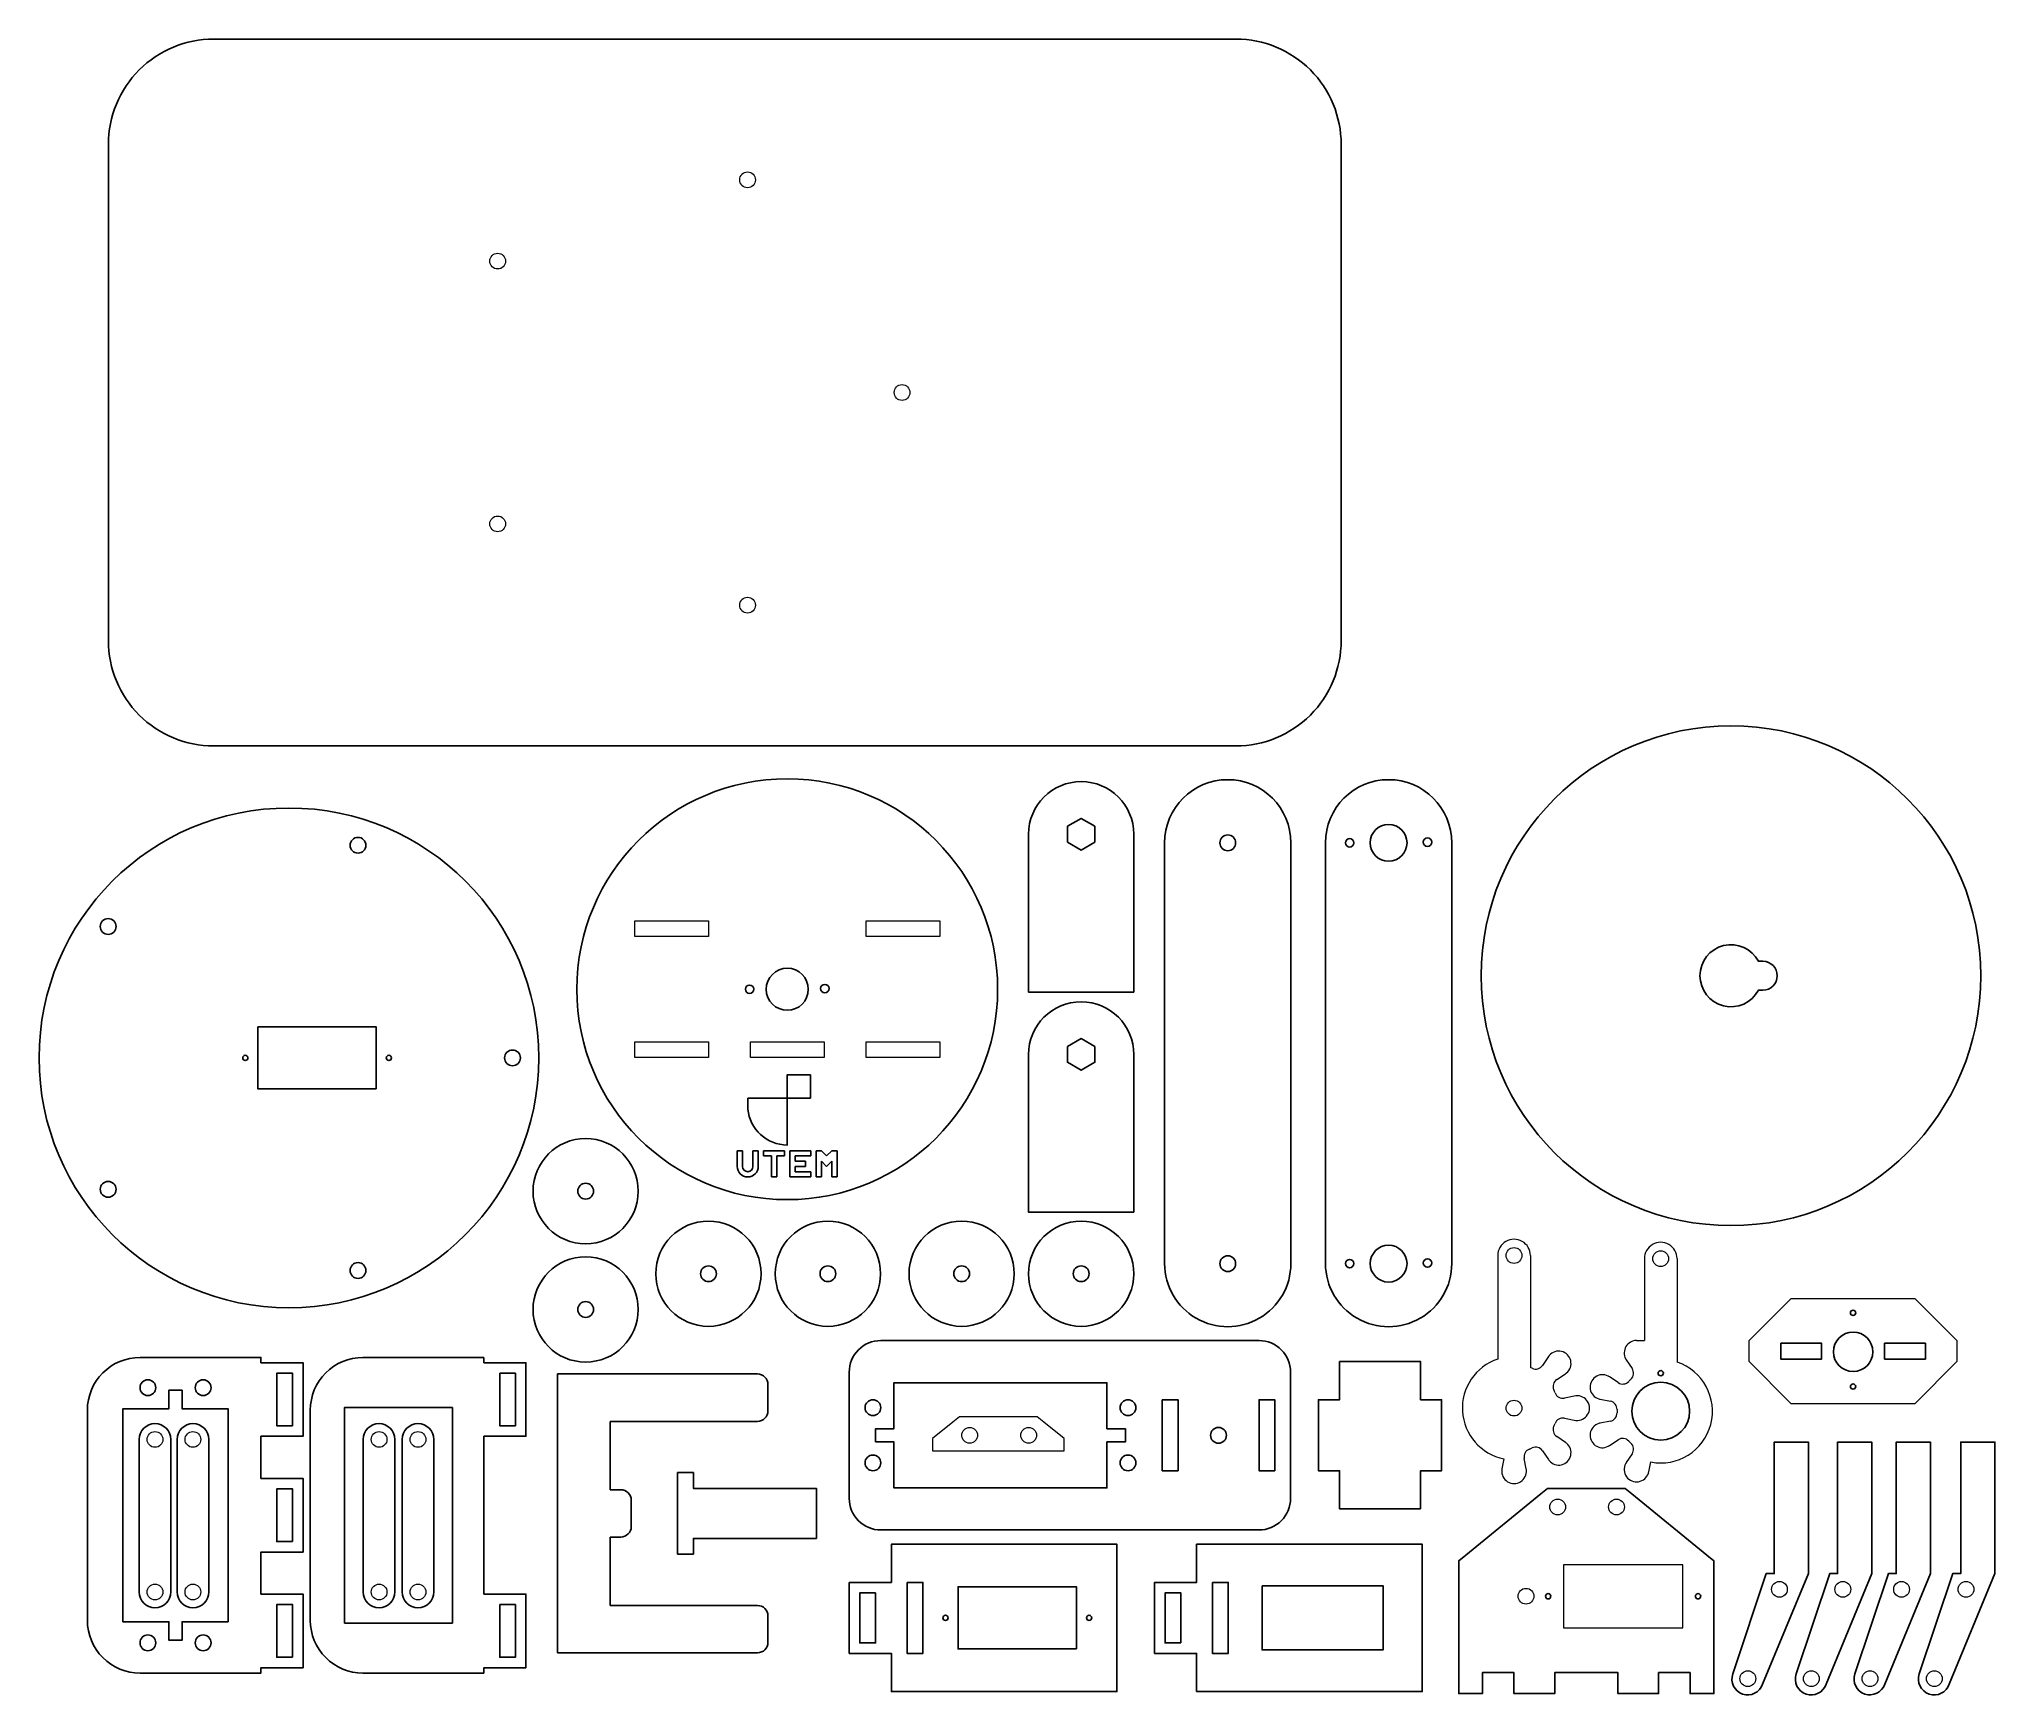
# Model space of a CAD drawing. Header units: millimetres. Extents: x 3304 to 3676, y 1475 to 1789.
import ezdxf

# ---------------------------------------------------------------- set-up
doc = ezdxf.new("R2010")
doc.units = ezdxf.units.MM
doc.layers.add('layer 1', color=7, linetype='Continuous')

msp = doc.modelspace()

# ---------------------------------------------------------------- linework, layer by layer
for p, q in [((3436.97, 1577.95), (3436.97, 1574.95)), ((3437.97, 1577.95), (3436.97, 1577.95)), ((3437.97, 1574.95), (3437.97, 1577.95)), ((3440.97, 1577.95), (3439.97, 1577.95)), ((3439.97, 1574.95), (3439.97, 1577.95)), ((3440.97, 1574.95), (3440.97, 1577.95)), ((3441.97, 1577.95), (3445.97, 1577.95)), ((3441.97, 1576.95), (3441.97, 1577.95)), ((3443.47, 1576.95), (3441.97, 1576.95)), ((3443.47, 1572.95), (3443.47, 1576.95)), ((3445.97, 1576.95), (3444.47, 1576.95)), ((3444.47, 1576.95), (3444.47, 1572.95)), ((3445.97, 1577.95), (3445.97, 1576.95)), ((3446.97, 1577.95), (3450.97, 1577.95)), ((3446.97, 1572.95), (3446.97, 1577.95)), ((3450.97, 1576.95), (3447.97, 1576.95)), ((3447.97, 1576.95), (3447.97, 1575.95)), ((3450.97, 1577.95), (3450.97, 1576.95)), ((3451.97, 1577.95), (3451.97, 1572.95)), ((3451.97, 1577.95), (3452.97, 1577.95)), ((3453.97, 1576.95), (3452.97, 1577.95)), ((3453.97, 1576.95), (3454.97, 1577.95)), ((3455.97, 1577.95), (3454.97, 1577.95)), ((3455.97, 1577.95), (3455.97, 1572.95)), ((3444.47, 1572.95), (3443.47, 1572.95)), ((3450.97, 1572.95), (3446.97, 1572.95)), ((3447.97, 1575.95), (3449.97, 1575.95)), ((3449.97, 1574.95), (3447.97, 1574.95)), ((3447.97, 1574.95), (3447.97, 1573.95)), ((3447.97, 1573.95), (3450.97, 1573.95)), ((3449.97, 1575.95), (3449.97, 1574.95)), ((3450.97, 1573.95), (3450.97, 1572.95)), ((3451.97, 1572.95), (3452.97, 1572.95)), ((3452.97, 1572.95), (3452.97, 1575.95)), ((3453.97, 1574.95), (3452.97, 1575.95)), ((3453.97, 1574.95), (3454.97, 1575.95)), ((3454.97, 1572.95), (3454.97, 1575.95)), ((3454.97, 1572.95), (3455.97, 1572.95)), ((3388.81, 1538.65), (3365.81, 1538.65)), ((3402.82, 1535.5), (3402.82, 1482.5)), ((3402.82, 1535.5), (3440.82, 1535.5)), ((3442.82, 1533.5), (3442.82, 1528.5)), ((3412.82, 1513.5), (3412.82, 1526.5)), ((3412.82, 1526.5), (3440.82, 1526.5)), ((3412.82, 1513.5), (3414.82, 1513.5)), ((3416.82, 1506.5), (3416.82, 1511.5)), ((3412.82, 1504.5), (3412.82, 1491.5)), ((3412.82, 1504.5), (3414.82, 1504.5)), ((3412.82, 1491.5), (3440.82, 1491.5)), ((3442.82, 1489.5), (3442.82, 1484.5)), ((3402.82, 1482.5), (3440.82, 1482.5)), ((3365.81, 1478.65), (3388.81, 1478.65))]:
    msp.add_line(p, q)
for points in [[(3551.79, 1674.9), (3551.79, 1769.26, 0.414214), (3531.79, 1789.26), (3337.43, 1789.26, 0.414214), (3317.43, 1769.26), (3317.43, 1674.9, 0.414214), (3337.43, 1654.9), (3531.79, 1654.9, 0.414214)], [(3502.36, 1608.11), (3512.36, 1608.11), (3512.36, 1618.11), (3512.36, 1638.11, 1), (3492.36, 1638.11), (3492.36, 1618.11), (3492.36, 1608.11)], [(3631.95, 1613.96), (3631.12, 1613.96, 4.043605), (3631.12, 1608.46), (3631.95, 1608.46, 1)], [(3512.36, 1566.25), (3512.36, 1596.25, 1), (3492.36, 1596.25), (3492.36, 1566.25), (3502.36, 1566.25)], [(3439, 1587.96), (3439, 1585.86, 0.386785), (3446.48, 1579.03), (3446.48, 1587.96)], [(3542.17, 1511.85), (3542.17, 1535.85, 0.414214), (3536.17, 1541.85), (3464.27, 1541.85, 0.414214), (3458.27, 1535.85), (3458.27, 1511.85, 0.414214), (3464.27, 1505.85), (3536.17, 1505.85, 0.414214)], [(3346.43, 1515.65), (3349.43, 1515.65), (3352.43, 1515.65), (3354.43, 1515.65), (3354.43, 1501.65), (3352.43, 1501.65), (3349.43, 1501.65), (3346.43, 1501.65), (3346.43, 1493.65), (3349.43, 1493.65), (3352.43, 1493.65), (3354.43, 1493.65), (3354.43, 1479.65), (3352.43, 1479.65), (3349.43, 1479.65), (3346.43, 1479.65), (3346.43, 1478.65), (3323.43, 1478.65, -0.414214), (3313.43, 1488.65), (3313.43, 1528.65, -0.414214), (3323.43, 1538.65), (3346.43, 1538.65), (3346.43, 1537.65), (3349.43, 1537.65), (3352.43, 1537.65), (3354.43, 1537.65), (3354.43, 1523.65), (3352.43, 1523.65), (3349.43, 1523.65), (3346.43, 1523.65)], [(3329.28, 1494.06), (3329.28, 1523.06, 1), (3323.28, 1523.06), (3323.28, 1494.06, 1)], [(3336.49, 1494.06), (3336.49, 1523.06, 1), (3330.49, 1523.06), (3330.49, 1494.06, 1)], [(3371.88, 1494.06), (3371.88, 1523.06, 1), (3365.88, 1523.06), (3365.88, 1494.06, 1)], [(3379.28, 1494.06), (3379.28, 1523.06, 1), (3373.28, 1523.06), (3373.28, 1494.06, 1)], [(3626.24, 1478.47, 1), (3631.92, 1476.53), (3640.61, 1497.56), (3640.61, 1522.56), (3634.11, 1522.56), (3634.11, 1497.56), (3632.61, 1497.56)], [(3638.3, 1478.47, 1), (3643.98, 1476.53), (3652.67, 1497.56), (3652.67, 1522.56), (3646.17, 1522.56), (3646.17, 1497.56), (3644.67, 1497.56)], [(3649.46, 1478.47, 1), (3655.13, 1476.53), (3663.83, 1497.56), (3663.83, 1522.56), (3657.33, 1522.56), (3657.33, 1497.56), (3655.83, 1497.56)], [(3661.7, 1478.47, 1), (3667.38, 1476.53), (3676.07, 1497.56), (3676.07, 1522.56), (3669.57, 1522.56), (3669.57, 1497.56), (3668.07, 1497.56)]]:
    msp.add_lwpolyline(points, format="xyb", close=True)
for points in [[(3542.23, 1556.48), (3542.23, 1636.48, 1), (3518.23, 1636.48), (3518.23, 1556.48, 1.000008), (3542.23, 1556.48)], [(3572.81, 1556.48), (3572.81, 1636.48, 1), (3548.81, 1636.48), (3548.81, 1556.48, 1.000008), (3572.81, 1556.48)], [(3365.81, 1538.65, 0.414214), (3355.81, 1528.65), (3355.81, 1488.65, 0.414214), (3365.81, 1478.65)]]:
    msp.add_lwpolyline(points, format="xyb")
for points in [[(3504.96, 1639.61), (3502.36, 1641.11), (3499.76, 1639.61), (3499.76, 1636.61), (3502.36, 1635.11), (3504.96, 1636.61)], [(3368.35, 1589.69), (3368.35, 1601.49), (3345.85, 1601.49), (3345.85, 1589.69)], [(3504.96, 1597.75), (3502.36, 1599.25), (3499.76, 1597.75), (3499.76, 1594.75), (3502.36, 1593.25), (3504.96, 1594.75)], [(3450.9, 1592.39), (3446.48, 1592.39), (3446.48, 1587.96), (3450.9, 1587.96)], [(3635.36, 1541.35), (3643.11, 1541.35), (3643.11, 1538.35), (3635.36, 1538.35)], [(3655.11, 1538.35), (3662.86, 1538.35), (3662.86, 1541.35), (3655.11, 1541.35)], [(3352.43, 1525.65), (3349.43, 1525.65), (3349.43, 1535.65), (3352.43, 1535.65)], [(3391.81, 1535.65), (3394.81, 1535.65), (3394.81, 1525.65), (3391.81, 1525.65)], [(3566.88, 1509.85), (3566.88, 1517.1), (3570.88, 1517.1), (3570.88, 1530.6), (3566.88, 1530.6), (3566.88, 1537.85), (3551.48, 1537.85), (3551.48, 1530.6), (3547.48, 1530.6), (3547.48, 1517.1), (3551.48, 1517.1), (3551.48, 1509.85)], [(3340.18, 1488.4), (3340.18, 1528.9), (3331.43, 1528.9), (3331.43, 1532.4), (3328.93, 1532.4), (3328.93, 1528.9), (3320.18, 1528.9), (3320.18, 1488.4), (3328.93, 1488.4), (3328.93, 1484.9), (3331.43, 1484.9), (3331.43, 1488.4)], [(3463.27, 1522.6), (3466.77, 1522.6), (3466.77, 1513.85), (3507.27, 1513.85), (3507.27, 1522.6), (3510.77, 1522.6), (3510.77, 1525.1), (3507.27, 1525.1), (3507.27, 1533.85), (3466.77, 1533.85), (3466.77, 1525.1), (3463.27, 1525.1)], [(3382.81, 1529.15), (3362.31, 1529.15), (3362.31, 1488.15), (3382.81, 1488.15)], [(3517.77, 1530.6), (3520.77, 1530.6), (3520.77, 1517.1), (3517.77, 1517.1)], [(3539.17, 1517.1), (3536.17, 1517.1), (3536.17, 1530.6), (3539.17, 1530.6)], [(3352.43, 1503.65), (3349.43, 1503.65), (3349.43, 1513.65), (3352.43, 1513.65)], [(3452.03, 1504.25), (3428.63, 1504.25), (3428.63, 1501.25), (3425.63, 1501.25), (3425.63, 1516.75), (3428.63, 1516.75), (3428.63, 1513.75), (3452.03, 1513.75)], [(3589.76, 1512.74), (3591.01, 1513.75), (3592.61, 1513.75), (3604.18, 1513.75), (3605.78, 1513.75), (3607.02, 1512.74), (3621.32, 1501.07), (3622.64, 1499.99), (3622.64, 1497.89), (3622.64, 1479.25), (3622.64, 1474.75), (3618.14, 1474.75), (3618.14, 1478.75), (3612.14, 1478.75), (3612.14, 1474.75), (3604.39, 1474.75), (3604.39, 1478.75), (3592.39, 1478.75), (3592.39, 1474.75), (3584.64, 1474.75), (3584.64, 1478.75), (3578.64, 1478.75), (3578.64, 1474.75), (3574.14, 1474.75), (3574.14, 1479.25), (3574.14, 1497.89), (3574.14, 1499.99), (3575.46, 1501.07)], [(3458.27, 1495.89), (3466.27, 1495.89), (3466.27, 1503.14), (3509.17, 1503.14), (3509.17, 1475.14), (3466.27, 1475.14), (3466.27, 1482.39), (3458.27, 1482.39)], [(3524.31, 1475.14), (3567.21, 1475.14), (3567.21, 1503.14), (3524.31, 1503.14), (3524.31, 1495.89), (3516.31, 1495.89), (3516.31, 1482.39), (3524.31, 1482.39)], [(3469.27, 1495.89), (3472.27, 1495.89), (3472.27, 1482.39), (3469.27, 1482.39)], [(3501.47, 1483.24), (3501.47, 1495.04), (3478.97, 1495.04), (3478.97, 1483.24)], [(3527.31, 1495.89), (3530.31, 1495.89), (3530.31, 1482.39), (3527.31, 1482.39)], [(3536.76, 1495.24), (3536.76, 1483.04), (3559.76, 1483.04), (3559.76, 1495.24)], [(3352.43, 1481.65), (3349.43, 1481.65), (3349.43, 1491.65), (3352.43, 1491.65)], [(3391.81, 1491.65), (3394.81, 1491.65), (3394.81, 1481.65), (3391.81, 1481.65)], [(3463.27, 1493.89), (3460.27, 1493.89), (3460.27, 1484.39), (3463.27, 1484.39)], [(3521.31, 1484.39), (3518.31, 1484.39), (3518.31, 1493.89), (3521.31, 1493.89)]]:
    msp.add_lwpolyline(points, close=True)
msp.add_lwpolyline([(3388.81, 1478.65), (3388.81, 1479.65), (3391.81, 1479.65), (3394.81, 1479.65), (3396.81, 1479.65), (3396.81, 1493.65), (3394.81, 1493.65), (3391.81, 1493.65), (3388.81, 1493.65), (3388.81, 1523.65), (3391.81, 1523.65), (3394.81, 1523.65), (3396.81, 1523.65), (3396.81, 1537.65), (3394.81, 1537.65), (3391.81, 1537.65), (3388.81, 1537.65), (3388.81, 1538.65)])
for centre, radius in [((3625.9, 1611.21), 47.5), ((3446.48, 1608.64), 40), ((3351.75, 1595.59), 47.5), ((3560.81, 1636.48), 3.5), ((3364.88, 1636.01), 1.5), ((3530.23, 1636.48), 1.5), ((3553.41, 1636.48), 0.8), ((3568.21, 1636.6), 0.8), ((3317.37, 1620.57), 1.5), ((3446.48, 1608.64), 4), ((3439.33, 1608.64), 0.8), ((3453.63, 1608.76), 0.8), ((3343.45, 1595.59), 0.5), ((3370.75, 1595.59), 0.5), ((3394.25, 1595.59), 1.5), ((3408.15, 1570.25), 10), ((3317.37, 1570.61), 1.5), ((3408.15, 1570.25), 1.5), ((3431.5, 1554.56), 10), ((3454.21, 1554.56), 10), ((3479.64, 1554.56), 10), ((3502.36, 1554.56), 10), ((3530.23, 1556.48), 1.5), ((3560.81, 1556.48), 3.5), ((3364.88, 1555.17), 1.5), ((3408.15, 1547.77), 10), ((3431.5, 1554.56), 1.5), ((3454.21, 1554.56), 1.5), ((3479.64, 1554.56), 1.5), ((3502.36, 1554.56), 1.5), ((3553.41, 1556.48), 0.8), ((3568.21, 1556.6), 0.8), ((3408.15, 1547.77), 1.5), ((3649.11, 1547.13), 0.5), ((3649.11, 1539.72), 3.75), ((3612.54, 1535.65), 0.5), ((3324.93, 1532.9), 1.5), ((3335.43, 1532.9), 1.5), ((3612.54, 1528.43), 5.5), ((3649.11, 1533.11), 0.5), ((3462.77, 1529.1), 1.5), ((3511.27, 1529.1), 1.5), ((3528.47, 1523.85), 1.5), ((3462.77, 1518.6), 1.5), ((3511.27, 1518.6), 1.5), ((3591.14, 1493.25), 0.5), ((3619.64, 1493.25), 0.5), ((3476.57, 1489.14), 0.5), ((3503.87, 1489.14), 0.5), ((3324.93, 1484.4), 1.5), ((3335.43, 1484.4), 1.5)]:
    msp.add_circle(centre, radius)
for centre, radius, start, end in [((3438.97, 1574.95), 2, 180, 0), ((3438.97, 1574.95), 1, 180, 0), ((3440.82, 1533.5), 2, 0, 90), ((3440.82, 1528.5), 2, 270, 0), ((3414.82, 1511.5), 2, 0, 90), ((3414.82, 1506.5), 2, 270, 0), ((3440.82, 1489.5), 2, 0, 90), ((3440.82, 1484.5), 2, 270, 0)]:
    msp.add_arc(centre, radius, start, end)
at = {"layer": 'layer 1', "color": 7, "lineweight": 9, "true_color": 0xffffff}
for points in [[(3431.48, 1618.64), (3417.48, 1618.64), (3417.48, 1621.64), (3431.48, 1621.64)], [(3475.48, 1618.64), (3461.48, 1618.64), (3461.48, 1621.64), (3475.48, 1621.64)], [(3417.48, 1595.64), (3417.48, 1598.64), (3431.48, 1598.64), (3431.48, 1595.64)], [(3453.48, 1598.64), (3453.48, 1595.64), (3439.48, 1595.64), (3439.48, 1598.64)], [(3475.48, 1595.64), (3461.48, 1595.64), (3461.48, 1598.64), (3475.48, 1598.64)], [(3668.86, 1537.85), (3660.86, 1529.85), (3637.36, 1529.85), (3629.36, 1537.85), (3629.36, 1541.85), (3637.36, 1549.85), (3660.86, 1549.85), (3668.86, 1541.85)], [(3499.12, 1520.88), (3499.12, 1523.21), (3495.25, 1526.37), (3494.01, 1527.38), (3492.4, 1527.38), (3480.84, 1527.38), (3479.24, 1527.38), (3477.99, 1526.37), (3474.12, 1523.21), (3474.12, 1520.88)], [(3616.74, 1487.25), (3616.74, 1499.25), (3594.04, 1499.25), (3594.04, 1487.25)]]:
    msp.add_lwpolyline(points, close=True, dxfattribs=at)
for points in [[(3581.56, 1558.02), (3581.56, 1538.35)], [(3587.77, 1558.02), (3587.77, 1536.73)], [(3609.44, 1557.43), (3609.44, 1541.86)], [(3615.65, 1557.43), (3615.65, 1537.76)], [(3607.95, 1541.86), (3609.44, 1541.86)], [(3591.18, 1538.8), (3590.07, 1537.14)], [(3606, 1538.19), (3607.11, 1536.53)], [(3592.78, 1534.43), (3594.44, 1535.54)], [(3604.44, 1533.86), (3602.78, 1534.97)], [(3596.43, 1531.36), (3594.23, 1530.93)], [(3601.01, 1530.7), (3602.97, 1530.32)], [(3594.23, 1527.1), (3596.43, 1526.67)], [(3602.97, 1526.54), (3601.01, 1526.15)], [(3590.07, 1520.9), (3591.18, 1519.24)], [(3594.44, 1522.5), (3592.78, 1523.61)], [(3602.78, 1521.88), (3604.44, 1523)], [(3582.73, 1519.38), (3582.35, 1517.49)], [(3586.97, 1517.49), (3586.58, 1519.45)], [(3607.11, 1520.32), (3606, 1518.66)], [(3610.26, 1516.89), (3610.64, 1518.78)]]:
    msp.add_lwpolyline(points, dxfattribs=at)
for points, knots in [([(3440.44, 1762.5), (3440.44, 1763.33), (3439.77, 1764), (3438.94, 1764), (3438.11, 1764), (3437.44, 1763.33), (3437.44, 1762.5), (3437.44, 1761.67), (3438.11, 1761), (3438.94, 1761), (3439.77, 1761), (3440.44, 1761.67), (3440.44, 1762.5), (3440.44, 1762.5), (3440.44, 1762.5), (3440.44, 1762.5)], [0, 0, 0, 0, 1, 1, 1, 2, 2, 2, 3, 3, 3, 4, 4, 4, 4.000001, 4.000001, 4.000001, 4.000001]), ([(3392.92, 1747.06), (3392.92, 1747.89), (3392.25, 1748.56), (3391.42, 1748.56), (3390.59, 1748.56), (3389.92, 1747.89), (3389.92, 1747.06), (3389.92, 1746.23), (3390.59, 1745.56), (3391.42, 1745.56), (3392.25, 1745.56), (3392.92, 1746.23), (3392.92, 1747.06)], [0, 0, 0, 0, 1, 1, 1, 2, 2, 2, 3, 3, 3, 4, 4, 4, 4]), ([(3469.81, 1722.08), (3469.81, 1722.91), (3469.13, 1723.58), (3468.31, 1723.58), (3467.48, 1723.58), (3466.81, 1722.91), (3466.81, 1722.08), (3466.81, 1721.25), (3467.48, 1720.58), (3468.31, 1720.58), (3469.13, 1720.58), (3469.81, 1721.25), (3469.81, 1722.08), (3469.81, 1722.08), (3469.81, 1722.08), (3469.81, 1722.08)], [0, 0, 0, 0, 1, 1, 1, 2, 2, 2, 3, 3, 3, 4, 4, 4, 4.000001, 4.000001, 4.000001, 4.000001]), ([(3392.92, 1697.1), (3392.92, 1697.92), (3392.25, 1698.6), (3391.42, 1698.6), (3390.59, 1698.6), (3389.92, 1697.92), (3389.92, 1697.1), (3389.92, 1696.27), (3390.59, 1695.6), (3391.42, 1695.6), (3392.25, 1695.6), (3392.92, 1696.27), (3392.92, 1697.1)], [0, 0, 0, 0, 1, 1, 1, 2, 2, 2, 3, 3, 3, 4, 4, 4, 4]), ([(3440.44, 1681.66), (3440.44, 1682.49), (3439.77, 1683.16), (3438.94, 1683.16), (3438.11, 1683.16), (3437.44, 1682.49), (3437.44, 1681.66), (3437.44, 1680.83), (3438.11, 1680.16), (3438.94, 1680.16), (3439.77, 1680.16), (3440.44, 1680.83), (3440.44, 1681.66)], [0, 0, 0, 0, 1, 1, 1, 2, 2, 2, 3, 3, 3, 4, 4, 4, 4]), ([(3587.77, 1558.02), (3587.77, 1559.13), (3587.18, 1560.15), (3586.21, 1560.71), (3585.25, 1561.26), (3584.07, 1561.26), (3583.11, 1560.71), (3582.15, 1560.15), (3581.56, 1559.13), (3581.56, 1558.02)], [0, 0, 0, 0, 1, 1, 1, 2, 2, 2, 3, 3, 3, 3]), ([(3586.16, 1558.02), (3586.16, 1558.85), (3585.49, 1559.52), (3584.66, 1559.52), (3583.83, 1559.52), (3583.16, 1558.85), (3583.16, 1558.02), (3583.16, 1557.19), (3583.83, 1556.52), (3584.66, 1556.52), (3585.49, 1556.52), (3586.16, 1557.19), (3586.16, 1558.02)], [0, 0, 0, 0, 1, 1, 1, 2, 2, 2, 3, 3, 3, 4, 4, 4, 4]), ([(3615.65, 1557.43), (3615.65, 1558.54), (3615.06, 1559.56), (3614.09, 1560.12), (3613.13, 1560.67), (3611.95, 1560.67), (3610.99, 1560.12), (3610.03, 1559.56), (3609.44, 1558.54), (3609.44, 1557.43)], [0, 0, 0, 0, 1, 1, 1, 2, 2, 2, 3, 3, 3, 3]), ([(3614.04, 1557.43), (3614.04, 1558.25), (3613.37, 1558.93), (3612.54, 1558.93), (3611.71, 1558.93), (3611.04, 1558.25), (3611.04, 1557.43), (3611.04, 1556.6), (3611.71, 1555.93), (3612.54, 1555.93), (3613.37, 1555.93), (3614.04, 1556.6), (3614.04, 1557.43)], [0, 0, 0, 0, 1, 1, 1, 2, 2, 2, 3, 3, 3, 4, 4, 4, 4]), ([(3594.64, 1535.69), (3595.33, 1536.26), (3595.64, 1537.17), (3595.43, 1538.04), (3595.23, 1538.9), (3594.55, 1539.58), (3593.68, 1539.79), (3592.81, 1539.99), (3591.9, 1539.69), (3591.33, 1539)], [0, 0, 0, 0, 1, 1, 1, 2, 2, 2, 3, 3, 3, 3]), ([(3607.95, 1541.86), (3607.13, 1541.86), (3606.37, 1541.42), (3605.94, 1540.72), (3605.51, 1540.01), (3605.49, 1539.14), (3605.87, 1538.41)], [0, 0, 0, 0, 1, 1, 1, 2, 2, 2, 2]), ([(3581.56, 1538.35), (3577.33, 1536.94), (3574.57, 1532.86), (3574.85, 1528.41), (3575.12, 1523.96), (3578.36, 1520.25), (3582.73, 1519.38)], [0, 0, 0, 0, 1, 1, 1, 2, 2, 2, 2]), ([(3610.64, 1518.78), (3615.73, 1517.77), (3620.72, 1520.9), (3622.05, 1525.92), (3623.37, 1530.93), (3620.57, 1536.12), (3615.65, 1537.76)], [0, 0, 0, 0, 1, 1, 1, 2, 2, 2, 2]), ([(3602.56, 1535.1), (3601.77, 1535.51), (3600.82, 1535.45), (3600.09, 1534.92), (3599.37, 1534.4), (3599, 1533.52), (3599.14, 1532.64), (3599.29, 1531.75), (3599.92, 1531.03), (3600.77, 1530.77)], [0, 0, 0, 0, 1, 1, 1, 2, 2, 2, 3, 3, 3, 3]), ([(3586.16, 1529.02), (3586.16, 1529.85), (3585.49, 1530.52), (3584.66, 1530.52), (3583.83, 1530.52), (3583.16, 1529.85), (3583.16, 1529.02), (3583.16, 1528.19), (3583.83, 1527.52), (3584.66, 1527.52), (3585.49, 1527.52), (3586.16, 1528.19), (3586.16, 1529.02)], [0, 0, 0, 0, 1, 1, 1, 2, 2, 2, 3, 3, 3, 4, 4, 4, 4]), ([(3596.43, 1526.67), (3597.32, 1526.59), (3598.18, 1527.02), (3598.65, 1527.78), (3599.12, 1528.54), (3599.12, 1529.5), (3598.65, 1530.26), (3598.18, 1531.02), (3597.32, 1531.44), (3596.43, 1531.36)], [0, 0, 0, 0, 1, 1, 1, 2, 2, 2, 3, 3, 3, 3]), ([(3326.28, 1524.56), (3325.45, 1524.56), (3324.78, 1523.89), (3324.78, 1523.06), (3324.78, 1522.24), (3325.45, 1521.56), (3326.28, 1521.56), (3327.11, 1521.56), (3327.78, 1522.24), (3327.78, 1523.06), (3327.78, 1523.89), (3327.11, 1524.56), (3326.28, 1524.56)], [0, 0, 0, 0, 1, 1, 1, 2, 2, 2, 3, 3, 3, 4, 4, 4, 4]), ([(3333.49, 1524.56), (3332.66, 1524.56), (3331.99, 1523.89), (3331.99, 1523.06), (3331.99, 1522.24), (3332.66, 1521.56), (3333.49, 1521.56), (3334.32, 1521.56), (3334.99, 1522.24), (3334.99, 1523.06), (3334.99, 1523.89), (3334.32, 1524.56), (3333.49, 1524.56)], [0, 0, 0, 0, 1, 1, 1, 2, 2, 2, 3, 3, 3, 4, 4, 4, 4]), ([(3368.88, 1524.56), (3368.06, 1524.56), (3367.38, 1523.89), (3367.38, 1523.06), (3367.38, 1522.24), (3368.06, 1521.56), (3368.88, 1521.56), (3369.71, 1521.56), (3370.38, 1522.24), (3370.38, 1523.06), (3370.38, 1523.89), (3369.71, 1524.56), (3368.88, 1524.56)], [0, 0, 0, 0, 1, 1, 1, 2, 2, 2, 3, 3, 3, 4, 4, 4, 4]), ([(3376.28, 1524.56), (3375.46, 1524.56), (3374.78, 1523.89), (3374.78, 1523.06), (3374.78, 1522.24), (3375.46, 1521.56), (3376.28, 1521.56), (3377.11, 1521.56), (3377.78, 1522.24), (3377.78, 1523.06), (3377.78, 1523.89), (3377.11, 1524.56), (3376.28, 1524.56)], [0, 0, 0, 0, 1, 1, 1, 2, 2, 2, 3, 3, 3, 4, 4, 4, 4]), ([(3481.17, 1525.35), (3480.34, 1525.35), (3479.67, 1524.68), (3479.67, 1523.85), (3479.67, 1523.03), (3480.34, 1522.35), (3481.17, 1522.35), (3482, 1522.35), (3482.67, 1523.03), (3482.67, 1523.85), (3482.67, 1524.68), (3482, 1525.35), (3481.17, 1525.35)], [0, 0, 0, 0, 1, 1, 1, 2, 2, 2, 3, 3, 3, 4, 4, 4, 4]), ([(3492.37, 1525.35), (3491.54, 1525.35), (3490.87, 1524.68), (3490.87, 1523.85), (3490.87, 1523.03), (3491.54, 1522.35), (3492.37, 1522.35), (3493.2, 1522.35), (3493.87, 1523.03), (3493.87, 1523.85), (3493.87, 1524.68), (3493.2, 1525.35), (3492.37, 1525.35)], [0, 0, 0, 0, 1, 1, 1, 2, 2, 2, 3, 3, 3, 4, 4, 4, 4]), ([(3600.77, 1526.09), (3599.92, 1525.82), (3599.29, 1525.1), (3599.14, 1524.22), (3599, 1523.34), (3599.37, 1522.45), (3600.09, 1521.93), (3600.82, 1521.41), (3601.77, 1521.34), (3602.56, 1521.76)], [0, 0, 0, 0, 1, 1, 1, 2, 2, 2, 3, 3, 3, 3]), ([(3591.33, 1519.04), (3591.9, 1518.35), (3592.81, 1518.05), (3593.68, 1518.25), (3594.55, 1518.45), (3595.23, 1519.13), (3595.43, 1520), (3595.64, 1520.87), (3595.33, 1521.78), (3594.64, 1522.35)], [0, 0, 0, 0, 1, 1, 1, 2, 2, 2, 3, 3, 3, 3]), ([(3582.32, 1517.25), (3582.24, 1516.36), (3582.66, 1515.5), (3583.42, 1515.03), (3584.18, 1514.56), (3585.14, 1514.56), (3585.9, 1515.03), (3586.66, 1515.5), (3587.09, 1516.36), (3587.01, 1517.25)], [0, 0, 0, 0, 1, 1, 1, 2, 2, 2, 3, 3, 3, 3]), ([(3605.87, 1518.45), (3605.46, 1517.66), (3605.52, 1516.7), (3606.04, 1515.98), (3606.57, 1515.25), (3607.45, 1514.88), (3608.33, 1515.03), (3609.21, 1515.17), (3609.94, 1515.8), (3610.2, 1516.65)], [0, 0, 0, 0, 1, 1, 1, 2, 2, 2, 3, 3, 3, 3]), ([(3594.44, 1510.22), (3594.44, 1511.05), (3593.77, 1511.72), (3592.94, 1511.72), (3592.11, 1511.72), (3591.44, 1511.05), (3591.44, 1510.22), (3591.44, 1509.39), (3592.11, 1508.72), (3592.94, 1508.72), (3593.77, 1508.72), (3594.44, 1509.39), (3594.44, 1510.22)], [0, 0, 0, 0, 1, 1, 1, 2, 2, 2, 3, 3, 3, 4, 4, 4, 4]), ([(3605.64, 1510.22), (3605.64, 1511.05), (3604.97, 1511.72), (3604.14, 1511.72), (3603.31, 1511.72), (3602.64, 1511.05), (3602.64, 1510.22), (3602.64, 1509.39), (3603.31, 1508.72), (3604.14, 1508.72), (3604.97, 1508.72), (3605.64, 1509.39), (3605.64, 1510.22)], [0, 0, 0, 0, 1, 1, 1, 2, 2, 2, 3, 3, 3, 4, 4, 4, 4]), ([(3326.28, 1495.56), (3325.45, 1495.56), (3324.78, 1494.89), (3324.78, 1494.06), (3324.78, 1493.24), (3325.45, 1492.56), (3326.28, 1492.56), (3327.11, 1492.56), (3327.78, 1493.24), (3327.78, 1494.06), (3327.78, 1494.89), (3327.11, 1495.56), (3326.28, 1495.56)], [0, 0, 0, 0, 1, 1, 1, 2, 2, 2, 3, 3, 3, 4, 4, 4, 4]), ([(3333.49, 1495.56), (3332.66, 1495.56), (3331.99, 1494.89), (3331.99, 1494.06), (3331.99, 1493.24), (3332.66, 1492.56), (3333.49, 1492.56), (3334.32, 1492.56), (3334.99, 1493.24), (3334.99, 1494.06), (3334.99, 1494.89), (3334.32, 1495.56), (3333.49, 1495.56)], [0, 0, 0, 0, 1, 1, 1, 2, 2, 2, 3, 3, 3, 4, 4, 4, 4]), ([(3368.88, 1495.56), (3368.06, 1495.56), (3367.38, 1494.89), (3367.38, 1494.06), (3367.38, 1493.24), (3368.06, 1492.56), (3368.88, 1492.56), (3369.71, 1492.56), (3370.38, 1493.24), (3370.38, 1494.06), (3370.38, 1494.89), (3369.71, 1495.56), (3368.88, 1495.56)], [0, 0, 0, 0, 1, 1, 1, 2, 2, 2, 3, 3, 3, 4, 4, 4, 4]), ([(3376.28, 1495.56), (3375.46, 1495.56), (3374.78, 1494.89), (3374.78, 1494.06), (3374.78, 1493.24), (3375.46, 1492.56), (3376.28, 1492.56), (3377.11, 1492.56), (3377.78, 1493.24), (3377.78, 1494.06), (3377.78, 1494.89), (3377.11, 1495.56), (3376.28, 1495.56)], [0, 0, 0, 0, 1, 1, 1, 2, 2, 2, 3, 3, 3, 4, 4, 4, 4]), ([(3588.44, 1493.25), (3588.44, 1494.08), (3587.77, 1494.75), (3586.94, 1494.75), (3586.11, 1494.75), (3585.44, 1494.08), (3585.44, 1493.25), (3585.44, 1492.42), (3586.11, 1491.75), (3586.94, 1491.75), (3587.77, 1491.75), (3588.44, 1492.42), (3588.44, 1493.25)], [0, 0, 0, 0, 1, 1, 1, 2, 2, 2, 3, 3, 3, 4, 4, 4, 4]), ([(3636.61, 1494.56), (3636.61, 1495.39), (3635.94, 1496.06), (3635.11, 1496.06), (3634.28, 1496.06), (3633.61, 1495.39), (3633.61, 1494.56), (3633.61, 1493.73), (3634.28, 1493.06), (3635.11, 1493.06), (3635.94, 1493.06), (3636.61, 1493.73), (3636.61, 1494.56)], [0, 0, 0, 0, 1, 1, 1, 2, 2, 2, 3, 3, 3, 4, 4, 4, 4]), ([(3648.67, 1494.56), (3648.67, 1495.39), (3648, 1496.06), (3647.17, 1496.06), (3646.34, 1496.06), (3645.67, 1495.39), (3645.67, 1494.56), (3645.67, 1493.73), (3646.34, 1493.06), (3647.17, 1493.06), (3648, 1493.06), (3648.67, 1493.73), (3648.67, 1494.56)], [0, 0, 0, 0, 1, 1, 1, 2, 2, 2, 3, 3, 3, 4, 4, 4, 4]), ([(3659.83, 1494.56), (3659.83, 1495.39), (3659.15, 1496.06), (3658.33, 1496.06), (3657.5, 1496.06), (3656.83, 1495.39), (3656.83, 1494.56), (3656.83, 1493.73), (3657.5, 1493.06), (3658.33, 1493.06), (3659.15, 1493.06), (3659.83, 1493.73), (3659.83, 1494.56)], [0, 0, 0, 0, 1, 1, 1, 2, 2, 2, 3, 3, 3, 4, 4, 4, 4]), ([(3672.07, 1494.56), (3672.07, 1495.39), (3671.4, 1496.06), (3670.57, 1496.06), (3669.74, 1496.06), (3669.07, 1495.39), (3669.07, 1494.56), (3669.07, 1493.73), (3669.74, 1493.06), (3670.57, 1493.06), (3671.4, 1493.06), (3672.07, 1493.73), (3672.07, 1494.56)], [0, 0, 0, 0, 1, 1, 1, 2, 2, 2, 3, 3, 3, 4, 4, 4, 4]), ([(3630.61, 1477.59), (3630.61, 1478.42), (3629.94, 1479.09), (3629.11, 1479.09), (3628.28, 1479.09), (3627.61, 1478.42), (3627.61, 1477.59), (3627.61, 1476.76), (3628.28, 1476.09), (3629.11, 1476.09), (3629.94, 1476.09), (3630.61, 1476.76), (3630.61, 1477.59)], [0, 0, 0, 0, 1, 1, 1, 2, 2, 2, 3, 3, 3, 4, 4, 4, 4]), ([(3642.67, 1477.59), (3642.67, 1478.42), (3642, 1479.09), (3641.17, 1479.09), (3640.34, 1479.09), (3639.67, 1478.42), (3639.67, 1477.59), (3639.67, 1476.76), (3640.34, 1476.09), (3641.17, 1476.09), (3642, 1476.09), (3642.67, 1476.76), (3642.67, 1477.59)], [0, 0, 0, 0, 1, 1, 1, 2, 2, 2, 3, 3, 3, 4, 4, 4, 4]), ([(3653.83, 1477.59), (3653.83, 1478.42), (3653.15, 1479.09), (3652.33, 1479.09), (3651.5, 1479.09), (3650.83, 1478.42), (3650.83, 1477.59), (3650.83, 1476.76), (3651.5, 1476.09), (3652.33, 1476.09), (3653.15, 1476.09), (3653.83, 1476.76), (3653.83, 1477.59)], [0, 0, 0, 0, 1, 1, 1, 2, 2, 2, 3, 3, 3, 4, 4, 4, 4]), ([(3666.07, 1477.59), (3666.07, 1478.42), (3665.4, 1479.09), (3664.57, 1479.09), (3663.74, 1479.09), (3663.07, 1478.42), (3663.07, 1477.59), (3663.07, 1476.76), (3663.74, 1476.09), (3664.57, 1476.09), (3665.4, 1476.09), (3666.07, 1476.76), (3666.07, 1477.59)], [0, 0, 0, 0, 1, 1, 1, 2, 2, 2, 3, 3, 3, 4, 4, 4, 4])]:
    msp.add_open_spline(points, degree=3, knots=knots, dxfattribs=at)
for points in [[(3588.11, 1536.58), (3588, 1536.63), (3587.88, 1536.68), (3587.77, 1536.73)], [(3588.11, 1536.58), (3588.81, 1536.26), (3589.64, 1536.49), (3590.07, 1537.14)], [(3591.31, 1538.98), (3591.26, 1538.92), (3591.22, 1538.86), (3591.18, 1538.8)], [(3591.33, 1539), (3591.32, 1538.99), (3591.32, 1538.98), (3591.31, 1538.98)], [(3594.44, 1535.54), (3594.51, 1535.58), (3594.56, 1535.62), (3594.62, 1535.67)], [(3594.62, 1535.67), (3594.63, 1535.67), (3594.64, 1535.68), (3594.64, 1535.69)], [(3605.87, 1538.41), (3605.88, 1538.4), (3605.88, 1538.39), (3605.89, 1538.38)], [(3605.89, 1538.38), (3605.92, 1538.31), (3605.96, 1538.25), (3606, 1538.19)], [(3606.88, 1534.51), (3607.44, 1535.03), (3607.54, 1535.89), (3607.11, 1536.53)], [(3592.78, 1534.43), (3592.14, 1534), (3591.9, 1533.17), (3592.22, 1532.47)], [(3592.45, 1531.92), (3592.38, 1532.11), (3592.3, 1532.29), (3592.22, 1532.47)], [(3592.45, 1531.92), (3592.72, 1531.2), (3593.47, 1530.78), (3594.23, 1530.93)], [(3602.59, 1535.08), (3602.58, 1535.09), (3602.57, 1535.09), (3602.56, 1535.1)], [(3602.78, 1534.97), (3602.72, 1535.01), (3602.65, 1535.05), (3602.59, 1535.08)], [(3604.44, 1533.86), (3605.08, 1533.43), (3605.94, 1533.53), (3606.46, 1534.09)], [(3606.88, 1534.51), (3606.73, 1534.37), (3606.59, 1534.23), (3606.46, 1534.09)], [(3600.77, 1530.77), (3600.78, 1530.76), (3600.79, 1530.76), (3600.8, 1530.76)], [(3600.8, 1530.76), (3600.87, 1530.74), (3600.94, 1530.72), (3601.01, 1530.7)], [(3604.24, 1528.72), (3604.26, 1529.49), (3603.73, 1530.17), (3602.97, 1530.32)], [(3604.24, 1528.72), (3604.23, 1528.52), (3604.23, 1528.33), (3604.24, 1528.13)], [(3592.22, 1525.57), (3591.9, 1524.87), (3592.14, 1524.04), (3592.78, 1523.61)], [(3592.22, 1525.57), (3592.3, 1525.75), (3592.38, 1525.93), (3592.45, 1526.11)], [(3594.23, 1527.1), (3593.47, 1527.25), (3592.72, 1526.84), (3592.45, 1526.11)], [(3600.8, 1526.1), (3600.79, 1526.09), (3600.78, 1526.09), (3600.77, 1526.09)], [(3601.01, 1526.15), (3600.94, 1526.13), (3600.87, 1526.12), (3600.8, 1526.1)], [(3602.97, 1526.54), (3603.73, 1526.68), (3604.26, 1527.36), (3604.24, 1528.13)], [(3587.57, 1521.23), (3586.85, 1520.96), (3586.43, 1520.21), (3586.58, 1519.45)], [(3587.57, 1521.23), (3587.75, 1521.3), (3587.93, 1521.38), (3588.11, 1521.46)], [(3590.07, 1520.9), (3589.64, 1521.54), (3588.81, 1521.78), (3588.11, 1521.46)], [(3594.62, 1522.37), (3594.56, 1522.42), (3594.51, 1522.46), (3594.44, 1522.5)], [(3594.64, 1522.35), (3594.64, 1522.36), (3594.63, 1522.36), (3594.62, 1522.37)], [(3602.56, 1521.76), (3602.57, 1521.76), (3602.58, 1521.76), (3602.59, 1521.77)], [(3602.59, 1521.77), (3602.65, 1521.8), (3602.72, 1521.84), (3602.78, 1521.88)], [(3606.46, 1522.76), (3605.94, 1523.33), (3605.08, 1523.43), (3604.44, 1523)], [(3606.46, 1522.76), (3606.59, 1522.62), (3606.73, 1522.48), (3606.88, 1522.34)], [(3607.11, 1520.32), (3607.54, 1520.96), (3607.44, 1521.82), (3606.88, 1522.34)], [(3582.35, 1517.49), (3582.34, 1517.42), (3582.33, 1517.35), (3582.32, 1517.28)], [(3582.32, 1517.28), (3582.32, 1517.27), (3582.32, 1517.26), (3582.32, 1517.25)], [(3587, 1517.28), (3587, 1517.35), (3586.98, 1517.42), (3586.97, 1517.49)], [(3587.01, 1517.25), (3587.01, 1517.26), (3587, 1517.27), (3587, 1517.28)], [(3591.18, 1519.24), (3591.22, 1519.18), (3591.26, 1519.12), (3591.31, 1519.06)], [(3591.31, 1519.06), (3591.32, 1519.05), (3591.32, 1519.04), (3591.33, 1519.04)], [(3605.89, 1518.47), (3605.88, 1518.46), (3605.88, 1518.46), (3605.87, 1518.45)], [(3606, 1518.66), (3605.96, 1518.6), (3605.92, 1518.54), (3605.89, 1518.47)], [(3610.2, 1516.65), (3610.21, 1516.66), (3610.21, 1516.67), (3610.21, 1516.68)], [(3610.21, 1516.68), (3610.23, 1516.75), (3610.25, 1516.82), (3610.26, 1516.89)]]:
    msp.add_open_spline(points, degree=3, dxfattribs=at)

doc.saveas('drawing.dxf')
